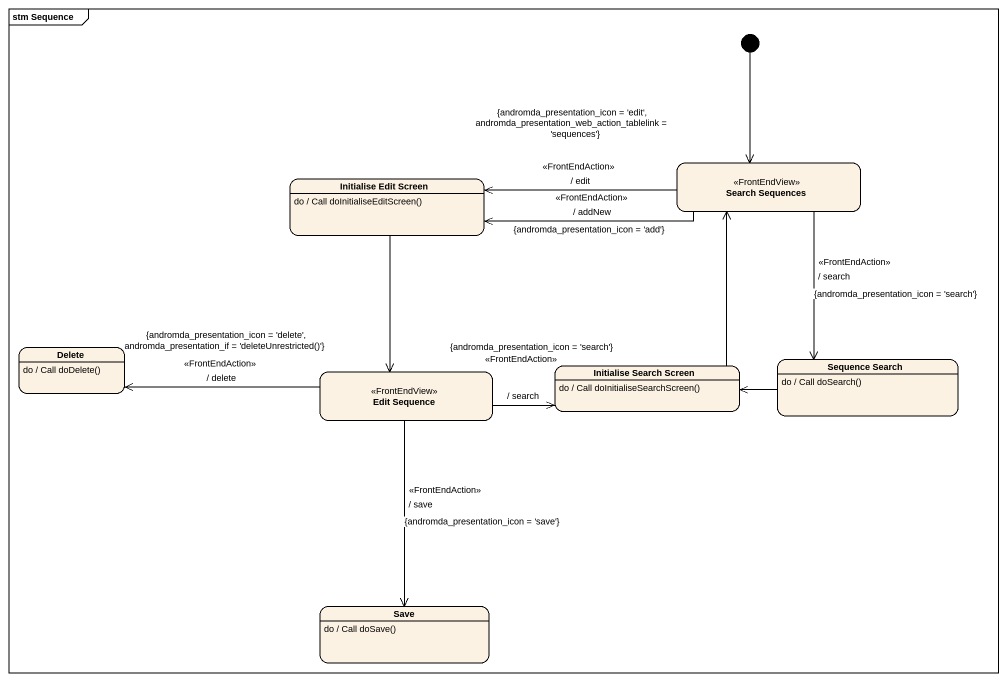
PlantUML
@startuml
mainframe stm Sequence
hide empty description
state "Search Sequences" as Search_Sequences <<FrontEndView>>
state "Initialise Edit Screen" as Initialise_Edit_Screen
Initialise_Edit_Screen : do / Call doInitialiseEditScreen()
state Delete
Delete : do / Call doDelete()
state "Edit Sequence" as Edit_Sequence <<FrontEndView>>
state "Initialise Search Screen" as Initialise_Search_Screen
Initialise_Search_Screen : do / Call doInitialiseSearchScreen()
state "Sequence Search" as Sequence_Search
Sequence_Search : do / Call doSearch()
state Save
Save : do / Call doSave()
[*] --> Search_Sequences
Search_Sequences -left-> Initialise_Edit_Screen : {andromda_presentation_icon = 'edit', andromda_presentation_web_action_tablelink = 'sequences'}\n<<FrontEndAction>>\n/ edit
Search_Sequences -left-> Initialise_Edit_Screen : <<FrontEndAction>>\n/ addNew\n{andromda_presentation_icon = 'add'}
Search_Sequences --> Sequence_Search : <<FrontEndAction>>\n/ search\n{andromda_presentation_icon = 'search'}
Initialise_Edit_Screen --> Edit_Sequence
Edit_Sequence -left-> Delete : {andromda_presentation_icon = 'delete', andromda_presentation_if = 'deleteUnrestricted()'}\n<<FrontEndAction>>\n/ delete
Edit_Sequence -right-> Initialise_Search_Screen : {andromda_presentation_icon = 'search'}\n<<FrontEndAction>>\n/ search
Edit_Sequence --> Save : <<FrontEndAction>>\n/ save\n{andromda_presentation_icon = 'save'}
Initialise_Search_Screen -up-> Search_Sequences
Sequence_Search -left-> Initialise_Search_Screen
@enduml
